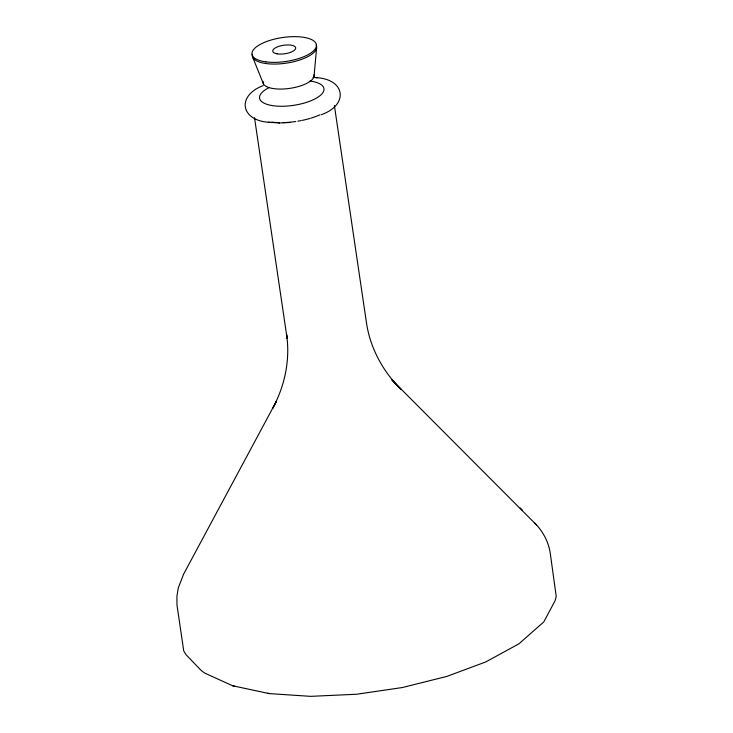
<?xml version="1.0" encoding="UTF-8"?>
<svg xmlns="http://www.w3.org/2000/svg" width="733" height="733" viewBox="0 0 733 733"><rect width="100%" height="100%" fill="white"/><g stroke="black" fill="none" stroke-linecap="round" stroke-linejoin="round"><path stroke-width="1.1" d="M314.026 76.406L316.592 48.103M263.202 85.587C235.889 95.996 240.955 121 269.542 122.31M321.164 114.76C349.027 104.993 345.6 79.072 315.914 77.625M268.36 122.228L279.41 122.97L290.25 122.466M312.982 77.432L317.105 77.698M254.516 117.729L287.089 338.279L286.548 334.367C290.378 359.729 284.798 385.979 272.639 408.409L276.176 401.693L183.635 574.095L178.275 587.948L176.91 596.451L176.974 604.963L183.736 650.941L186.09 654.761L201.071 670.365L204.69 673.086L232.59 685.74L269.24 693.601L310.655 696.35L356.513 694.252L402.234 687.554L446.828 676.422L485.851 661.899L518.9 643.84L543.767 621.95L555.073 600.758L556.228 596.433L550.245 553.213C548.577 541.65 542.686 530.939 534.439 522.757M278.668 122.915L279.41 122.97M267.609 693.244L269.24 693.601M232.59 685.74L234.716 686.198M536.538 524.965L391.66 379.63L401.198 389.599C383.066 371.613 370.119 348.083 366.454 322.676L334.385 105.515M520.192 507.923L522.162 509.985M252.766 57.44L263.413 83.819M313.999 74.729A25.802 9.584 -8.4 0 1 288.747 88.519A25.802 9.584 -8.4 0 1 263.074 81.336M316.161 44.979A32.527 12.076 -8.4 0 1 286.117 63.175A32.527 12.076 -8.4 0 1 252.335 54.315M310.05 81.042A32.527 12.076 -8.4 0 1 317.197 97.663A32.527 12.076 -8.4 0 1 270.514 105.268A32.527 12.076 -8.4 0 1 268.8 87.758M319.872 114.824A40.727 15.127 -8.4 0 1 311.03 118.114M310.086 118.407A40.727 15.127 -8.4 0 1 302.042 120.414M301.016 120.615A40.727 15.127 -8.4 0 1 297.882 121.183M295.766 121.513A40.727 15.127 -8.4 0 1 283.204 122.603M276.937 122.548A40.727 15.127 -8.4 0 1 271.778 122.127M265.932 61.874A32.527 12.076 -8.4 0 0 316.344 46.399A32.527 12.076 -8.4 0 0 270.367 40.251A32.527 12.076 -8.4 0 0 265.932 61.874M277.065 53.821A11.591 4.306 -8.4 0 0 295.573 48.708A11.591 4.306 -8.4 0 0 280.006 46.005A11.591 4.306 -8.4 0 0 277.065 53.821"/></g></svg>
